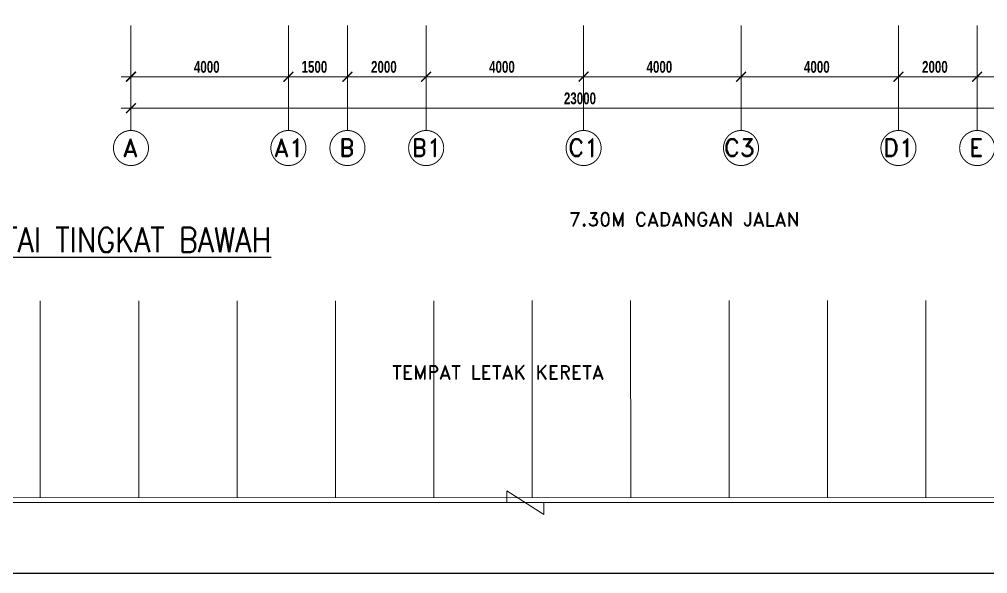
# Model space of a CAD drawing. Header units: inches. Extents: x -86493719 to 430035, y 21644 to 1519532.
# Drawn here: x 37299 to 61900, y 23184 to 37257 of the extents above; entities that cross this region are included whole.
import ezdxf
from ezdxf.enums import TextEntityAlignment as Align

# ---------------------------------------------------------------- set-up
doc = ezdxf.new("R2010")
doc.units = ezdxf.units.IN
doc.header["$MEASUREMENT"] = 0
for name, color, linetype in [('carpark', 8, 'Continuous'), ('FF-TEXT', 7, 'Continuous'), ('GRID-TEXT', 8, 'Continuous'), ('t.block', 4, 'Continuous')]:
    doc.layers.add(name, color=color, linetype=linetype)
for name, color, linetype, lineweight in [('dim', 8, 'Continuous', 20), ('line', 8, 'Continuous', 9), ('LW', 8, 'Continuous', 20), ('t3', 8, 'Continuous', 25)]:
    doc.layers.add(name, color=color, linetype=linetype, lineweight=lineweight)
doc.styles.add('LAILA', font='romans.shx', dxfattribs={"width": 0.85})
doc.styles.add('style1', font='romand.shx', dxfattribs={"height": 250})
doc.styles.add('style2', font='sanssb__.ttf', dxfattribs={"height": 1200})
doc.styles.add('VERDANA1000', font='romand.shx', dxfattribs={"height": 1000})

msp = doc.modelspace()

# ---------------------------------------------------------------- linework, layer by layer
at = {"linetype": 'ByBlock', "const_width": 37.5}
for points in [[(40259, 35926), (40009, 35676)], [(44009, 35676), (44259, 35926)], [(44259, 35926), (44009, 35676)], [(45759, 35926), (45509, 35676)], [(45509, 35676), (45759, 35926)], [(47759, 35926), (47509, 35676)], [(47509, 35676), (47759, 35926)], [(51509, 35676), (51759, 35926)], [(51759, 35926), (51509, 35676)], [(55509, 35676), (55759, 35926)], [(55759, 35926), (55509, 35676)], [(59509, 35676), (59759, 35926)], [(59759, 35926), (59509, 35676)], [(61759, 35926), (61509, 35676)], [(61509, 35676), (61759, 35926)], [(40259, 35126), (40009, 34876)]]:
    msp.add_lwpolyline(points, dxfattribs=at)
at = {"layer": 'carpark', "linetype": 'Continuous', "lineweight": 0}
for p, q in [((37830, 30112), (37831, 25112)), ((40330, 30113), (40331, 25113)), ((42830, 30113), (42831, 25113)), ((45330, 30114), (45331, 25114)), ((47830, 30114), (47831, 25114)), ((50330, 30115), (50331, 25115)), ((52830, 30115), (52831, 25115)), ((55330, 30116), (55331, 25116)), ((57830, 30116), (57831, 25116)), ((60330, 30117), (60331, 25117))]:
    msp.add_line(p, q, dxfattribs=at)
at = {"layer": 'dim'}
for p, q in [((40134, 34436), (40134, 37101)), ((44134, 34436), (44134, 37101)), ((45634, 34436), (45634, 37101)), ((47634, 34436), (47634, 37101)), ((51634, 34436), (51634, 37101)), ((55634, 34436), (55634, 37101)), ((59634, 34436), (59634, 37101)), ((61634, 34436), (61634, 37101)), ((40134, 36296), (40134, 35551)), ((45634, 36296), (45634, 35551)), ((45634, 36296), (45634, 35551)), ((47634, 36296), (47634, 35551)), ((47634, 36296), (47634, 35551)), ((59634, 36296), (59634, 35551)), ((59634, 36296), (59634, 35551)), ((61634, 36296), (61634, 35551)), ((61634, 36296), (61634, 35551)), ((39884, 35801), (44384, 35801)), ((43884, 35801), (45884, 35801)), ((45384, 35801), (47884, 35801)), ((47384, 35801), (51884, 35801)), ((51384, 35801), (55884, 35801)), ((55384, 35801), (59884, 35801)), ((59384, 35801), (61884, 35801)), ((61384, 35801), (63384, 35801)), ((39884, 35001), (63384, 35001))]:
    msp.add_line(p, q, dxfattribs=at)
at = {"layer": 'GRID-TEXT', "const_width": 24.7}
for points in [[(40580, 33990, 1), (39689, 33990, 0.414214), (40134, 33545, 0.414214), (40580, 33990, 1)], [(44580, 33990, 1), (43689, 33990, 0.414214), (44134, 33545, 0.414214), (44580, 33990, 1)], [(46080, 33990, 1), (45189, 33990, 0.414214), (45634, 33545, 0.414214), (46080, 33990, 1)], [(48080, 33990, 1), (47189, 33990, 0.414214), (47634, 33545, 0.414214), (48080, 33990, 1)], [(52080, 33990, 1), (51189, 33990, 0.414214), (51634, 33545, 0.414214), (52080, 33990, 1)], [(56080, 33990, 1), (55189, 33990, 0.414214), (55634, 33545, 0.414214), (56080, 33990, 1)], [(60080, 33990, 1), (59189, 33990, 0.414214), (59634, 33545, 0.414214), (60080, 33990, 1)], [(62080, 33990, 1), (61189, 33990, 0.414214), (61634, 33545, 0.414214), (62080, 33990, 1)]]:
    msp.add_lwpolyline(points, format="xyb", dxfattribs=at)
at = {"layer": 'line'}
for p, q in [((49686, 24990), (49686, 25287)), ((49686, 25287), (50624, 24687)), ((17872, 24990), (49686, 24990)), ((50624, 24687), (50624, 24990)), ((50624, 24990), (72980, 24990))]:
    msp.add_line(p, q, dxfattribs=at)
at = {"layer": 'LW'}
for p, q in [((32831, 25111), (65331, 25118)), ((32831, 24986), (65456, 24993))]:
    msp.add_line(p, q, dxfattribs=at)
at = {"layer": 't.block', "color": 7, "ltscale": 0.5}
msp.add_lwpolyline([(111929, 23184), (17074, 23184), (17074, 101252), (111929, 101252)], close=True, dxfattribs=at)

# ---------------------------------------------------------------- texts
at = {"layer": 'dim', "style": 'style2', "width": 0.7}
for s, p in [('4000', (41734, 35901)), ('1500', (44469, 35901)), ('2000', (46234, 35901)), ('4000', (49234, 35901)), ('4000', (53234, 35901)), ('4000', (57234, 35901)), ('2000', (60234, 35901)), ('23000', (51134, 35101))]:
    msp.add_text(s, height=300, dxfattribs=at).set_placement(p)
at = {"layer": 'FF-TEXT', "color": 3, "style": 'LAILA', "width": 0.85}
msp.add_text('%%uPELAN LANTAI TINGKAT BAWAH', height=625, dxfattribs=at).set_placement((33021, 31346))
at = {"layer": 'GRID-TEXT', "style": 'style1'}
for s, p in [('A', (39926, 33775)), ('A1', (43764, 33775)), ('B', (45426, 33775)), ('B1', (47268, 33775)), ('C1', (51244, 33775)), ('C3', (55200, 33775)), ('D1', (59244, 33775)), ('E', (61426, 33775))]:
    msp.add_text(s, height=450, dxfattribs=at).set_placement(p)
at = {"layer": 't3', "style": 'VERDANA1000'}
for s, p in [('7.30M CADANGAN JALAN', (54192, 32180)), ('TEMPAT LETAK KERETA', (49457, 28296))]:
    msp.add_text(s, height=350, dxfattribs=at).set_placement(p, align=Align.MIDDLE_CENTER)

doc.saveas('drawing.dxf')
